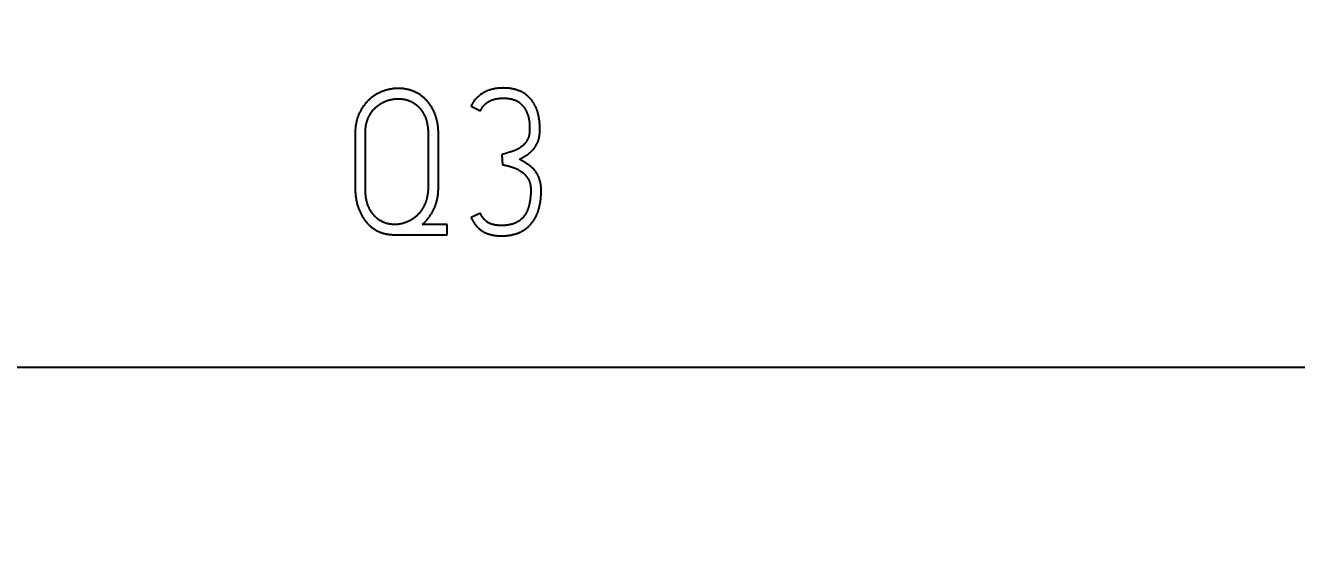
# Model space of a CAD drawing. Extents: x 0 to 420, y 0 to 297.
# Drawn here: x 112.88 to 127.72, y 140.98 to 147.19 of the extents above; entities that cross this region are included whole.
import ezdxf
from ezdxf.enums import TextEntityAlignment as Align

# ---------------------------------------------------------------- set-up
doc = ezdxf.new("R2010")
doc.units = 0
doc.header["$LTSCALE"] = 23.1
for name, color, linetype in [('10000_FRONT', 7, 'CONTINUOUS'), ('10100_DIM_FRONT', 7, 'CONTINUOUS'), ('10500_FRONT_LABELING', 7, 'CONTINUOUS')]:
    doc.layers.add(name, color=color, linetype=linetype)
doc.dimstyles.get("Standard").update_dxf_attribs({"dimtxt": 2.5, "dimasz": 2.5, "dimexe": 1.25, "dimexo": 0.625, "dimtad": 1, "dimcen": 2.5, "dimazin": 3, "dimtfac": 1, "dimtmove": 0, "dimatfit": 3})

# ---------------------------------------------------------------- blocks, each defined once
blk = doc.blocks.new('*D0')
at = {"layer": '10100_DIM_FRONT', "linetype": 'CONTINUOUS'}
for p, q in [((145.579763, 188.190376), (145.579763, 132.165384)), ((110.079763, 145.840376), (110.079763, 132.165384)), ((110.079763, 134.165384), (127.829763, 134.165384)), ((145.579763, 134.165384), (127.829763, 134.165384))]:
    blk.add_line(p, q, dxfattribs=at)
for points in [[(113.579763, 134.665384), (110.079763, 134.165384), (113.579763, 133.665384)], [(142.079763, 133.665384), (145.579763, 134.165384), (142.079763, 134.665384)]]:
    blk.add_solid(points, dxfattribs=at)
blk.add_text('35,5', height=3.5, dxfattribs=at).set_placement((123.999105, 135.040384), (133.499105, 135.040384), align=Align.FIT)
blk = doc.blocks.new('*D1')
at = {"layer": '10100_DIM_FRONT', "linetype": 'CONTINUOUS'}
for p, q in [((145.58, 188.19), (145.58, 123.957)), ((102.08, 147.741), (102.08, 123.957)), ((102.08, 125.957), (123.83, 125.957)), ((145.58, 125.957), (123.83, 125.957))]:
    blk.add_line(p, q, dxfattribs=at)
for points in [[(105.58, 126.457), (102.08, 125.957), (105.58, 125.457)], [(142.08, 125.457), (145.58, 125.957), (142.08, 126.457)]]:
    blk.add_solid(points, dxfattribs=at)
blk.add_text('43,5', height=3.5, dxfattribs=at).set_placement((119.796, 126.832), (129.546, 126.832), align=Align.FIT)

msp = doc.modelspace()

# ---------------------------------------------------------------- linework, layer by layer
at = {"layer": '10000_FRONT', "color": 7, "linetype": 'CONTINUOUS'}
msp.add_line((145.58, 143.191), (110.08, 143.191), dxfattribs=at)
at = {"layer": '10500_FRONT_LABELING', "color": 7, "linetype": 'CONTINUOUS'}
for p, q in [((118.083, 146.243), (118.192, 146.189)), ((116.73, 145.927), (116.73, 145.284)), ((116.848, 145.277), (116.848, 145.927)), ((117.581, 145.927), (117.581, 145.298)), ((117.701, 145.298), (117.701, 145.927)), ((118.444, 145.677), (118.451, 145.56)), ((118.475, 145.687), (118.459, 145.682)), ((118.49, 145.691), (118.475, 145.687)), ((118.51, 145.698), (118.49, 145.691)), ((118.536, 145.706), (118.51, 145.698)), ((118.546, 145.709), (118.536, 145.706)), ((118.192, 144.994), (118.083, 144.944)), ((117.805, 144.862), (117.513, 144.862)), ((117.805, 144.741), (117.805, 144.862)), ((117.192, 144.741), (117.805, 144.741))]:
    msp.add_line(p, q, dxfattribs=at)
for points in [[(117.701, 145.927), (117.701, 145.935), (117.701, 145.942), (117.701, 145.949), (117.701, 145.956), (117.7, 145.964), (117.7, 145.971), (117.699, 145.978), (117.699, 145.985), (117.698, 145.993), (117.698, 146), (117.697, 146.007), (117.696, 146.014), (117.695, 146.021), (117.694, 146.028), (117.693, 146.036), (117.692, 146.043), (117.691, 146.05), (117.689, 146.057), (117.688, 146.064), (117.686, 146.071), (117.685, 146.078), (117.683, 146.085), (117.681, 146.092), (117.679, 146.099), (117.677, 146.106), (117.675, 146.113), (117.673, 146.12), (117.671, 146.127), (117.669, 146.134), (117.666, 146.141), (117.664, 146.148), (117.661, 146.154), (117.658, 146.161), (117.655, 146.168), (117.653, 146.175), (117.65, 146.181), (117.647, 146.188), (117.643, 146.194), (117.64, 146.201), (117.637, 146.207), (117.633, 146.214), (117.63, 146.22), (117.626, 146.226), (117.623, 146.233), (117.619, 146.239), (117.615, 146.245), (117.611, 146.251), (117.607, 146.257), (117.603, 146.263), (117.598, 146.269), (117.594, 146.275), (117.589, 146.281), (117.585, 146.286), (117.58, 146.292), (117.575, 146.298), (117.571, 146.303), (117.566, 146.309), (117.561, 146.314), (117.556, 146.319), (117.55, 146.324), (117.545, 146.329), (117.54, 146.334), (117.535, 146.339), (117.529, 146.344), (117.524, 146.349), (117.518, 146.353), (117.512, 146.358), (117.506, 146.362), (117.501, 146.366), (117.495, 146.371), (117.489, 146.375), (117.483, 146.379), (117.476, 146.383), (117.47, 146.387), (117.464, 146.39), (117.457, 146.394), (117.451, 146.398), (117.444, 146.401), (117.438, 146.404), (117.431, 146.407), (117.425, 146.411), (117.418, 146.414), (117.411, 146.416), (117.405, 146.419), (117.398, 146.422), (117.391, 146.424), (117.384, 146.427), (117.377, 146.429), (117.37, 146.431), (117.363, 146.433), (117.356, 146.435), (117.349, 146.437), (117.342, 146.439), (117.335, 146.44), (117.327, 146.442), (117.32, 146.443), (117.313, 146.444), (117.306, 146.446), (117.298, 146.447), (117.291, 146.448), (117.284, 146.448), (117.276, 146.449), (117.269, 146.45), (117.262, 146.45), (117.254, 146.45), (117.247, 146.451), (117.24, 146.451), (117.233, 146.451), (117.225, 146.451), (117.218, 146.451), (117.211, 146.45), (117.203, 146.45), (117.196, 146.449), (117.188, 146.449), (117.181, 146.448), (117.174, 146.447), (117.166, 146.446), (117.159, 146.445), (117.152, 146.444), (117.145, 146.443), (117.137, 146.442), (117.13, 146.44), (117.123, 146.439), (117.116, 146.437), (117.109, 146.435), (117.102, 146.433), (117.095, 146.431), (117.088, 146.429), (117.081, 146.427), (117.074, 146.425), (117.067, 146.423), (117.06, 146.42), (117.053, 146.418), (117.046, 146.415), (117.04, 146.412), (117.033, 146.409), (117.026, 146.407), (117.019, 146.404), (117.013, 146.4), (117.006, 146.397), (116.999, 146.394), (116.993, 146.39), (116.987, 146.387), (116.98, 146.383), (116.974, 146.38), (116.968, 146.376), (116.961, 146.372), (116.955, 146.368), (116.949, 146.364), (116.943, 146.36), (116.937, 146.356), (116.931, 146.352), (116.926, 146.347), (116.92, 146.343), (116.914, 146.338), (116.909, 146.334), (116.903, 146.329), (116.897, 146.324), (116.892, 146.319), (116.887, 146.314), (116.881, 146.309), (116.876, 146.304), (116.871, 146.299), (116.866, 146.294), (116.861, 146.288), (116.856, 146.283), (116.851, 146.277), (116.846, 146.272), (116.842, 146.266), (116.837, 146.26), (116.833, 146.255), (116.829, 146.249), (116.824, 146.243), (116.82, 146.237), (116.816, 146.231), (116.812, 146.225), (116.808, 146.219), (116.805, 146.212), (116.801, 146.206), (116.797, 146.2), (116.794, 146.194), (116.79, 146.187), (116.787, 146.181), (116.783, 146.174), (116.78, 146.168), (116.777, 146.161), (116.774, 146.154), (116.771, 146.148), (116.768, 146.141), (116.766, 146.134), (116.763, 146.127), (116.761, 146.12), (116.758, 146.114), (116.756, 146.107), (116.754, 146.1), (116.752, 146.093), (116.75, 146.086), (116.748, 146.079), (116.746, 146.072)], [(118.508, 146.454), (118.502, 146.454), (118.496, 146.455), (118.491, 146.455), (118.485, 146.455), (118.479, 146.455), (118.473, 146.455), (118.467, 146.455), (118.462, 146.456), (118.456, 146.456), (118.45, 146.455), (118.444, 146.455), (118.439, 146.455), (118.433, 146.455), (118.427, 146.455), (118.421, 146.454), (118.416, 146.454), (118.41, 146.454), (118.404, 146.453), (118.398, 146.453), (118.393, 146.452), (118.387, 146.451), (118.381, 146.451), (118.376, 146.45), (118.37, 146.449), (118.364, 146.448), (118.359, 146.447), (118.353, 146.446), (118.348, 146.445), (118.342, 146.444), (118.336, 146.443), (118.331, 146.441), (118.325, 146.44), (118.32, 146.439), (118.314, 146.437), (118.309, 146.435), (118.303, 146.434), (118.298, 146.432), (118.292, 146.43), (118.287, 146.428), (118.282, 146.426), (118.276, 146.424), (118.271, 146.422), (118.265, 146.419), (118.26, 146.417), (118.255, 146.415), (118.25, 146.412), (118.244, 146.409), (118.239, 146.407), (118.234, 146.404), (118.229, 146.401), (118.224, 146.398), (118.219, 146.395), (118.215, 146.392), (118.21, 146.389), (118.205, 146.386), (118.2, 146.383), (118.195, 146.379), (118.191, 146.376), (118.186, 146.373), (118.182, 146.369), (118.177, 146.365), (118.173, 146.362), (118.168, 146.358), (118.164, 146.354), (118.16, 146.35), (118.156, 146.346), (118.151, 146.342), (118.147, 146.338), (118.143, 146.334), (118.14, 146.33), (118.136, 146.325), (118.132, 146.321), (118.128, 146.317), (118.125, 146.312), (118.121, 146.308), (118.118, 146.303), (118.114, 146.298), (118.111, 146.294), (118.108, 146.289), (118.105, 146.284), (118.102, 146.279), (118.099, 146.274), (118.096, 146.269), (118.093, 146.264), (118.091, 146.259), (118.088, 146.254), (118.086, 146.249), (118.083, 146.243)], [(118.702, 145.653), (118.707, 145.656), (118.712, 145.659), (118.716, 145.662), (118.721, 145.665), (118.726, 145.668), (118.731, 145.671), (118.736, 145.674), (118.74, 145.677), (118.745, 145.681), (118.75, 145.684), (118.754, 145.687), (118.759, 145.691), (118.763, 145.694), (118.767, 145.698), (118.772, 145.701), (118.776, 145.705), (118.78, 145.709), (118.784, 145.713), (118.789, 145.717), (118.793, 145.721), (118.797, 145.725), (118.801, 145.729), (118.805, 145.733), (118.808, 145.738), (118.812, 145.742), (118.816, 145.747), (118.82, 145.751), (118.823, 145.756), (118.826, 145.76), (118.83, 145.765), (118.833, 145.77), (118.836, 145.774), (118.839, 145.779), (118.842, 145.784), (118.845, 145.789), (118.848, 145.794), (118.85, 145.799), (118.853, 145.804), (118.855, 145.809), (118.858, 145.815), (118.86, 145.82), (118.862, 145.825), (118.865, 145.831), (118.867, 145.836), (118.869, 145.841), (118.87, 145.847), (118.872, 145.852), (118.874, 145.858), (118.875, 145.863), (118.877, 145.869), (118.878, 145.874), (118.879, 145.88), (118.88, 145.886), (118.881, 145.891), (118.882, 145.897), (118.883, 145.903), (118.884, 145.908), (118.884, 145.914), (118.885, 145.92), (118.885, 145.925), (118.886, 145.931), (118.886, 145.937), (118.886, 145.943), (118.887, 145.948), (118.887, 145.954), (118.887, 145.96), (118.887, 145.965), (118.887, 145.971), (118.887, 145.977), (118.887, 145.983), (118.887, 145.988), (118.887, 145.994), (118.887, 146), (118.887, 146.005), (118.887, 146.011), (118.886, 146.017), (118.886, 146.022), (118.886, 146.028), (118.885, 146.034), (118.885, 146.039), (118.884, 146.045), (118.884, 146.051), (118.883, 146.056), (118.883, 146.062), (118.882, 146.068), (118.882, 146.073), (118.881, 146.079), (118.88, 146.085), (118.879, 146.09), (118.878, 146.096), (118.877, 146.101), (118.876, 146.107), (118.875, 146.113), (118.874, 146.118), (118.873, 146.124), (118.872, 146.13), (118.871, 146.135), (118.87, 146.141), (118.868, 146.146), (118.867, 146.152), (118.865, 146.158), (118.864, 146.163), (118.862, 146.169), (118.861, 146.174), (118.859, 146.18), (118.857, 146.185), (118.856, 146.191), (118.854, 146.196), (118.852, 146.201), (118.85, 146.207), (118.848, 146.212), (118.846, 146.217), (118.843, 146.223), (118.841, 146.228), (118.839, 146.233), (118.837, 146.238), (118.834, 146.243), (118.832, 146.249), (118.829, 146.254), (118.826, 146.259), (118.823, 146.264), (118.821, 146.269), (118.818, 146.274), (118.815, 146.279), (118.812, 146.284), (118.809, 146.288), (118.805, 146.293), (118.802, 146.298), (118.799, 146.303), (118.795, 146.307), (118.792, 146.312), (118.788, 146.316), (118.785, 146.321), (118.781, 146.325), (118.777, 146.329), (118.774, 146.334), (118.77, 146.338), (118.766, 146.342), (118.762, 146.346), (118.758, 146.35), (118.754, 146.354), (118.749, 146.358), (118.745, 146.362), (118.741, 146.365), (118.736, 146.369), (118.732, 146.373), (118.727, 146.376), (118.723, 146.38), (118.718, 146.383), (118.713, 146.386), (118.708, 146.39), (118.704, 146.393), (118.699, 146.396), (118.694, 146.399), (118.689, 146.402), (118.684, 146.405), (118.679, 146.407), (118.674, 146.41), (118.669, 146.413), (118.663, 146.415), (118.658, 146.417), (118.653, 146.42), (118.648, 146.422), (118.642, 146.424), (118.637, 146.426), (118.631, 146.428), (118.626, 146.43), (118.621, 146.432), (118.615, 146.434), (118.609, 146.435), (118.604, 146.437), (118.598, 146.439), (118.593, 146.44), (118.587, 146.442), (118.581, 146.443), (118.576, 146.444), (118.57, 146.445), (118.565, 146.446), (118.559, 146.447), (118.553, 146.448), (118.548, 146.449), (118.542, 146.45), (118.536, 146.451), (118.531, 146.452), (118.525, 146.452), (118.519, 146.453), (118.513, 146.453), (118.508, 146.454)], [(116.848, 145.927), (116.848, 145.934), (116.848, 145.94), (116.848, 145.947), (116.848, 145.953), (116.849, 145.96), (116.849, 145.966), (116.85, 145.973), (116.85, 145.979), (116.851, 145.986), (116.852, 145.992), (116.852, 145.999), (116.853, 146.005), (116.854, 146.011), (116.855, 146.018), (116.857, 146.024), (116.858, 146.03), (116.859, 146.037), (116.861, 146.043), (116.862, 146.049), (116.864, 146.056), (116.866, 146.062), (116.868, 146.068), (116.87, 146.074), (116.872, 146.08), (116.874, 146.087), (116.877, 146.093), (116.879, 146.099), (116.882, 146.105), (116.885, 146.111), (116.887, 146.117), (116.89, 146.123), (116.893, 146.128), (116.896, 146.134), (116.899, 146.14), (116.903, 146.145), (116.906, 146.151), (116.909, 146.157), (116.913, 146.162), (116.917, 146.167), (116.92, 146.173), (116.924, 146.178), (116.928, 146.183), (116.932, 146.189), (116.936, 146.194), (116.94, 146.199), (116.945, 146.204), (116.949, 146.209), (116.953, 146.214), (116.958, 146.218), (116.963, 146.223), (116.967, 146.227), (116.972, 146.232), (116.977, 146.236), (116.982, 146.24), (116.987, 146.245), (116.992, 146.249), (116.997, 146.253), (117.002, 146.257), (117.008, 146.26), (117.013, 146.264), (117.018, 146.268), (117.024, 146.271), (117.03, 146.275), (117.035, 146.278), (117.041, 146.281), (117.047, 146.284), (117.053, 146.288), (117.059, 146.29), (117.064, 146.293), (117.07, 146.296), (117.076, 146.299), (117.083, 146.301), (117.089, 146.303), (117.095, 146.306), (117.101, 146.308), (117.107, 146.31), (117.113, 146.312), (117.12, 146.314), (117.126, 146.316), (117.132, 146.318), (117.139, 146.319), (117.145, 146.321), (117.152, 146.322), (117.158, 146.323), (117.165, 146.325), (117.171, 146.326), (117.178, 146.327), (117.184, 146.328), (117.191, 146.328), (117.197, 146.329), (117.204, 146.329), (117.21, 146.33), (117.217, 146.33), (117.223, 146.33), (117.23, 146.331), (117.236, 146.331), (117.243, 146.33), (117.249, 146.33), (117.256, 146.33), (117.262, 146.329), (117.269, 146.329), (117.275, 146.328), (117.282, 146.327), (117.289, 146.326), (117.295, 146.325), (117.302, 146.324), (117.308, 146.323), (117.314, 146.321), (117.321, 146.32), (117.327, 146.318), (117.333, 146.316), (117.339, 146.315), (117.346, 146.313), (117.352, 146.31), (117.358, 146.308), (117.364, 146.306), (117.37, 146.303), (117.376, 146.301), (117.382, 146.298), (117.388, 146.295), (117.393, 146.292), (117.399, 146.289), (117.405, 146.285), (117.411, 146.282), (117.416, 146.279), (117.422, 146.275), (117.427, 146.271), (117.432, 146.267), (117.438, 146.263), (117.443, 146.259), (117.448, 146.255), (117.453, 146.251), (117.458, 146.247), (117.463, 146.242), (117.467, 146.238), (117.472, 146.233), (117.476, 146.229), (117.481, 146.224), (117.485, 146.219), (117.49, 146.214), (117.494, 146.209), (117.498, 146.204), (117.502, 146.198), (117.506, 146.193), (117.509, 146.188), (117.513, 146.182), (117.516, 146.177), (117.52, 146.171), (117.523, 146.166), (117.526, 146.16), (117.529, 146.154), (117.532, 146.148), (117.535, 146.142), (117.538, 146.137), (117.541, 146.131), (117.544, 146.125), (117.546, 146.118), (117.549, 146.112), (117.551, 146.106), (117.553, 146.1), (117.555, 146.094), (117.557, 146.088), (117.559, 146.082), (117.561, 146.075), (117.563, 146.069), (117.565, 146.063), (117.566, 146.057), (117.568, 146.05), (117.569, 146.044), (117.57, 146.038), (117.572, 146.031), (117.573, 146.025), (117.574, 146.019), (117.575, 146.012), (117.576, 146.006), (117.577, 145.999), (117.577, 145.993), (117.578, 145.986), (117.579, 145.98), (117.579, 145.973), (117.58, 145.967), (117.58, 145.96), (117.58, 145.954), (117.581, 145.947), (117.581, 145.94), (117.581, 145.934), (117.581, 145.927)], [(118.192, 146.189), (118.194, 146.194), (118.197, 146.198), (118.199, 146.203), (118.202, 146.208), (118.204, 146.212), (118.207, 146.217), (118.21, 146.221), (118.213, 146.225), (118.216, 146.23), (118.219, 146.234), (118.222, 146.238), (118.225, 146.242), (118.229, 146.246), (118.232, 146.25), (118.236, 146.254), (118.239, 146.258), (118.243, 146.262), (118.247, 146.265), (118.251, 146.269), (118.255, 146.273), (118.259, 146.276), (118.263, 146.279), (118.267, 146.283), (118.271, 146.286), (118.276, 146.289), (118.28, 146.292), (118.284, 146.295), (118.289, 146.297), (118.293, 146.3), (118.298, 146.303), (118.303, 146.305), (118.308, 146.307), (118.312, 146.31), (118.317, 146.312), (118.322, 146.314), (118.327, 146.316), (118.332, 146.318), (118.337, 146.319), (118.342, 146.321), (118.347, 146.323), (118.352, 146.324), (118.358, 146.326), (118.363, 146.327), (118.368, 146.328), (118.373, 146.329), (118.378, 146.33), (118.383, 146.331), (118.389, 146.332), (118.394, 146.333), (118.399, 146.333), (118.404, 146.334), (118.41, 146.335), (118.415, 146.335), (118.42, 146.336), (118.426, 146.336), (118.431, 146.337), (118.436, 146.337), (118.442, 146.337), (118.447, 146.337), (118.452, 146.338), (118.458, 146.338), (118.463, 146.338), (118.468, 146.338), (118.474, 146.337), (118.479, 146.337), (118.484, 146.337), (118.489, 146.337), (118.495, 146.337), (118.5, 146.336), (118.505, 146.336), (118.511, 146.335), (118.516, 146.334), (118.521, 146.334), (118.526, 146.333), (118.531, 146.332), (118.537, 146.331), (118.542, 146.33), (118.547, 146.329), (118.552, 146.328), (118.558, 146.327), (118.563, 146.326), (118.568, 146.324), (118.573, 146.323), (118.578, 146.321), (118.583, 146.319), (118.588, 146.318), (118.593, 146.316), (118.598, 146.314), (118.603, 146.312), (118.608, 146.309), (118.613, 146.307), (118.617, 146.305), (118.622, 146.302), (118.627, 146.3), (118.631, 146.297), (118.636, 146.294), (118.64, 146.291), (118.644, 146.288), (118.649, 146.285), (118.653, 146.281), (118.657, 146.278), (118.661, 146.275), (118.665, 146.271), (118.669, 146.267), (118.673, 146.264), (118.676, 146.26), (118.68, 146.256), (118.684, 146.252), (118.687, 146.248), (118.69, 146.244), (118.694, 146.24), (118.697, 146.236), (118.7, 146.231), (118.703, 146.227), (118.706, 146.223), (118.709, 146.218), (118.712, 146.214), (118.715, 146.209), (118.718, 146.205), (118.72, 146.2), (118.723, 146.196), (118.725, 146.191), (118.728, 146.186), (118.73, 146.182), (118.732, 146.177), (118.734, 146.172), (118.736, 146.167), (118.738, 146.162), (118.74, 146.157), (118.742, 146.152), (118.744, 146.147), (118.746, 146.142), (118.747, 146.137), (118.749, 146.132), (118.75, 146.127), (118.752, 146.122), (118.753, 146.117), (118.754, 146.112), (118.755, 146.107), (118.756, 146.101), (118.758, 146.096), (118.759, 146.091), (118.759, 146.086), (118.76, 146.081), (118.761, 146.076), (118.762, 146.07), (118.763, 146.065), (118.763, 146.06), (118.764, 146.055), (118.764, 146.049), (118.765, 146.044), (118.765, 146.039), (118.766, 146.034), (118.766, 146.029), (118.766, 146.023), (118.766, 146.018), (118.767, 146.013), (118.767, 146.007), (118.767, 146.002), (118.767, 145.997), (118.767, 145.992), (118.767, 145.986), (118.767, 145.981), (118.767, 145.976), (118.767, 145.97), (118.767, 145.965), (118.767, 145.96), (118.766, 145.955), (118.766, 145.949), (118.766, 145.944), (118.765, 145.939), (118.765, 145.934), (118.764, 145.928), (118.764, 145.923), (118.763, 145.918), (118.762, 145.913), (118.761, 145.908), (118.76, 145.902), (118.759, 145.897), (118.757, 145.892), (118.756, 145.887), (118.754, 145.882), (118.752, 145.877), (118.751, 145.872), (118.749, 145.867), (118.746, 145.862), (118.744, 145.858), (118.742, 145.853), (118.739, 145.848), (118.737, 145.844), (118.734, 145.839), (118.731, 145.835), (118.728, 145.83), (118.725, 145.826), (118.722, 145.821), (118.719, 145.817), (118.715, 145.813), (118.712, 145.809), (118.709, 145.805)], [(116.746, 146.072), (116.744, 146.065), (116.743, 146.058), (116.741, 146.051), (116.74, 146.044), (116.739, 146.036), (116.737, 146.029), (116.736, 146.022), (116.735, 146.015), (116.734, 146.008), (116.734, 146), (116.733, 145.993), (116.732, 145.986), (116.732, 145.978), (116.731, 145.971), (116.731, 145.964), (116.73, 145.957), (116.73, 145.949), (116.73, 145.942), (116.73, 145.935), (116.73, 145.927)], [(118.709, 145.805), (118.705, 145.801), (118.701, 145.797), (118.698, 145.793), (118.694, 145.79), (118.69, 145.786), (118.686, 145.782), (118.682, 145.779), (118.678, 145.776), (118.674, 145.772), (118.67, 145.769), (118.665, 145.766), (118.661, 145.763), (118.657, 145.76), (118.652, 145.757), (118.648, 145.754), (118.643, 145.751), (118.639, 145.749), (118.634, 145.746), (118.629, 145.743), (118.625, 145.741), (118.62, 145.738), (118.615, 145.736), (118.611, 145.734), (118.606, 145.731), (118.601, 145.729), (118.596, 145.727), (118.591, 145.725), (118.586, 145.723), (118.581, 145.721), (118.576, 145.719), (118.571, 145.717), (118.566, 145.716), (118.561, 145.714), (118.556, 145.712), (118.551, 145.71), (118.546, 145.709)], [(118.459, 145.682), (118.449, 145.679), (118.444, 145.677)], [(118.647, 145.623), (118.652, 145.626), (118.657, 145.628), (118.662, 145.631), (118.667, 145.634), (118.672, 145.636), (118.677, 145.639), (118.682, 145.642), (118.687, 145.645), (118.692, 145.648), (118.702, 145.653)], [(118.451, 145.56), (118.457, 145.559), (118.462, 145.558), (118.468, 145.556), (118.474, 145.555), (118.479, 145.554), (118.485, 145.553), (118.491, 145.552), (118.496, 145.551), (118.502, 145.549), (118.508, 145.548), (118.513, 145.546), (118.519, 145.545), (118.524, 145.544), (118.53, 145.542), (118.535, 145.54), (118.541, 145.539), (118.546, 145.537), (118.552, 145.536), (118.557, 145.534), (118.563, 145.532), (118.568, 145.53), (118.574, 145.528), (118.579, 145.526), (118.585, 145.524), (118.59, 145.522), (118.595, 145.52), (118.601, 145.518), (118.606, 145.516), (118.611, 145.513), (118.616, 145.511), (118.622, 145.508), (118.627, 145.506), (118.632, 145.503), (118.637, 145.5), (118.642, 145.497), (118.647, 145.494), (118.652, 145.491), (118.657, 145.488), (118.662, 145.485), (118.667, 145.482), (118.671, 145.478), (118.676, 145.475), (118.681, 145.471), (118.685, 145.468), (118.69, 145.464), (118.694, 145.46), (118.698, 145.456), (118.703, 145.452), (118.707, 145.448), (118.711, 145.444), (118.715, 145.44), (118.719, 145.435), (118.723, 145.431), (118.726, 145.427), (118.73, 145.422), (118.733, 145.417), (118.737, 145.413), (118.74, 145.408), (118.743, 145.403), (118.746, 145.398), (118.749, 145.393), (118.752, 145.388), (118.755, 145.383), (118.757, 145.378), (118.76, 145.373), (118.762, 145.367), (118.764, 145.362), (118.766, 145.356), (118.768, 145.351), (118.77, 145.345), (118.772, 145.34), (118.773, 145.334), (118.774, 145.329), (118.776, 145.323), (118.777, 145.317), (118.778, 145.312), (118.778, 145.306), (118.779, 145.3), (118.78, 145.294), (118.78, 145.289), (118.78, 145.283), (118.781, 145.277), (118.781, 145.271), (118.781, 145.265), (118.781, 145.26), (118.781, 145.254), (118.781, 145.248), (118.781, 145.242), (118.781, 145.236), (118.781, 145.231), (118.78, 145.225), (118.78, 145.219), (118.78, 145.213), (118.779, 145.208), (118.779, 145.202), (118.779, 145.196), (118.778, 145.191), (118.777, 145.185), (118.777, 145.179), (118.776, 145.173), (118.775, 145.168), (118.775, 145.162), (118.774, 145.156), (118.773, 145.151), (118.772, 145.145), (118.771, 145.139), (118.77, 145.134), (118.769, 145.128), (118.768, 145.122), (118.767, 145.117), (118.766, 145.111), (118.765, 145.105), (118.763, 145.1), (118.762, 145.094), (118.761, 145.089), (118.759, 145.083), (118.758, 145.077), (118.756, 145.072), (118.755, 145.066), (118.753, 145.061), (118.751, 145.055), (118.749, 145.05), (118.747, 145.044), (118.745, 145.039), (118.743, 145.033), (118.741, 145.028), (118.739, 145.022), (118.736, 145.017), (118.734, 145.012), (118.731, 145.007), (118.729, 145.001), (118.726, 144.996), (118.723, 144.991), (118.72, 144.986), (118.717, 144.981), (118.714, 144.976), (118.711, 144.971), (118.708, 144.966), (118.704, 144.962), (118.701, 144.957), (118.697, 144.953), (118.694, 144.948), (118.69, 144.944), (118.686, 144.939), (118.682, 144.935), (118.678, 144.931), (118.674, 144.927), (118.669, 144.923), (118.665, 144.919), (118.661, 144.916), (118.656, 144.912), (118.651, 144.909), (118.647, 144.905), (118.642, 144.902), (118.637, 144.899), (118.632, 144.895), (118.627, 144.892), (118.622, 144.89), (118.617, 144.887), (118.611, 144.884), (118.606, 144.882), (118.601, 144.879), (118.595, 144.877), (118.59, 144.875), (118.585, 144.873), (118.579, 144.871), (118.574, 144.869), (118.568, 144.867), (118.562, 144.866), (118.557, 144.864), (118.551, 144.862), (118.545, 144.861), (118.54, 144.86), (118.534, 144.859), (118.528, 144.857), (118.522, 144.856), (118.517, 144.856), (118.511, 144.855), (118.505, 144.854), (118.499, 144.853), (118.494, 144.852), (118.488, 144.852), (118.482, 144.851), (118.476, 144.851), (118.471, 144.851), (118.465, 144.85), (118.459, 144.85), (118.453, 144.85), (118.447, 144.85), (118.441, 144.85), (118.436, 144.85), (118.43, 144.85), (118.424, 144.85), (118.418, 144.85), (118.412, 144.851), (118.406, 144.851), (118.401, 144.851), (118.395, 144.852), (118.389, 144.852)], [(118.9, 145.205), (118.9, 145.211), (118.901, 145.217), (118.901, 145.223), (118.901, 145.229), (118.901, 145.235), (118.901, 145.241), (118.901, 145.247), (118.901, 145.253), (118.901, 145.259), (118.901, 145.265), (118.901, 145.271), (118.901, 145.277), (118.901, 145.283), (118.901, 145.289), (118.9, 145.295), (118.9, 145.3), (118.899, 145.306), (118.899, 145.312), (118.898, 145.318), (118.897, 145.324), (118.896, 145.33), (118.896, 145.336), (118.895, 145.342), (118.893, 145.348), (118.892, 145.354), (118.891, 145.36), (118.89, 145.365), (118.888, 145.371), (118.886, 145.377), (118.885, 145.383), (118.883, 145.389), (118.881, 145.394), (118.879, 145.4), (118.877, 145.406), (118.875, 145.411), (118.873, 145.417), (118.87, 145.422), (118.868, 145.428), (118.865, 145.433), (118.862, 145.438), (118.86, 145.444), (118.857, 145.449), (118.854, 145.454), (118.851, 145.459), (118.848, 145.464), (118.844, 145.469), (118.841, 145.474), (118.838, 145.479), (118.834, 145.484), (118.83, 145.489), (118.827, 145.494), (118.823, 145.498), (118.819, 145.503), (118.815, 145.507), (118.811, 145.512), (118.807, 145.516), (118.802, 145.52), (118.798, 145.524), (118.794, 145.528), (118.789, 145.532), (118.785, 145.536), (118.78, 145.54), (118.775, 145.544), (118.77, 145.548), (118.766, 145.551), (118.761, 145.555), (118.756, 145.558), (118.751, 145.562), (118.746, 145.565), (118.741, 145.568), (118.736, 145.572), (118.731, 145.575), (118.725, 145.578), (118.72, 145.581), (118.715, 145.585), (118.71, 145.588), (118.705, 145.591), (118.7, 145.594), (118.694, 145.597), (118.689, 145.6), (118.684, 145.603), (118.679, 145.606), (118.673, 145.609), (118.668, 145.612), (118.663, 145.615), (118.657, 145.618), (118.652, 145.62), (118.647, 145.623)], [(116.73, 145.284), (116.73, 145.274), (116.73, 145.265), (116.73, 145.256), (116.731, 145.247), (116.731, 145.238), (116.732, 145.229), (116.732, 145.22), (116.733, 145.211), (116.734, 145.201), (116.735, 145.192), (116.736, 145.183), (116.737, 145.174), (116.739, 145.165), (116.74, 145.156), (116.742, 145.147), (116.744, 145.138), (116.746, 145.129), (116.748, 145.121), (116.75, 145.112), (116.752, 145.103), (116.754, 145.094), (116.757, 145.085), (116.76, 145.076), (116.763, 145.067), (116.765, 145.059), (116.769, 145.05), (116.772, 145.042), (116.775, 145.033), (116.779, 145.025), (116.782, 145.016), (116.786, 145.008), (116.79, 145), (116.794, 144.991), (116.798, 144.983), (116.802, 144.975), (116.806, 144.967), (116.811, 144.959), (116.816, 144.951), (116.82, 144.943), (116.825, 144.936), (116.83, 144.928), (116.836, 144.92), (116.841, 144.913), (116.847, 144.906), (116.852, 144.898), (116.858, 144.891), (116.864, 144.884), (116.87, 144.877), (116.877, 144.871), (116.883, 144.864), (116.889, 144.858), (116.896, 144.851), (116.903, 144.845), (116.91, 144.839), (116.917, 144.833), (116.924, 144.828), (116.932, 144.822), (116.939, 144.817), (116.947, 144.812), (116.955, 144.807), (116.963, 144.802), (116.97, 144.797), (116.979, 144.793), (116.987, 144.788), (116.995, 144.784), (117.003, 144.78), (117.012, 144.777), (117.02, 144.773), (117.029, 144.77), (117.037, 144.767), (117.046, 144.764), (117.055, 144.761), (117.064, 144.758), (117.073, 144.756), (117.082, 144.754), (117.091, 144.752), (117.1, 144.75), (117.109, 144.748), (117.118, 144.747), (117.127, 144.745), (117.136, 144.744), (117.146, 144.743), (117.155, 144.743), (117.164, 144.742), (117.173, 144.742), (117.183, 144.741), (117.192, 144.741)], [(117.581, 145.298), (117.581, 145.291), (117.581, 145.285), (117.581, 145.278), (117.58, 145.272), (117.58, 145.265), (117.58, 145.259), (117.579, 145.253), (117.579, 145.246), (117.578, 145.24), (117.578, 145.233), (117.577, 145.227), (117.576, 145.22), (117.575, 145.214), (117.574, 145.208), (117.573, 145.201), (117.572, 145.195), (117.571, 145.189), (117.569, 145.182), (117.568, 145.176), (117.566, 145.17), (117.565, 145.164), (117.563, 145.157), (117.561, 145.151), (117.559, 145.145), (117.557, 145.139), (117.555, 145.132), (117.553, 145.126), (117.551, 145.12), (117.549, 145.114), (117.546, 145.108), (117.544, 145.102), (117.541, 145.096), (117.538, 145.09), (117.536, 145.085), (117.533, 145.079), (117.53, 145.073), (117.527, 145.067), (117.524, 145.062), (117.521, 145.056), (117.517, 145.05), (117.514, 145.045), (117.511, 145.039), (117.507, 145.034), (117.503, 145.029), (117.5, 145.023), (117.496, 145.018), (117.492, 145.013), (117.488, 145.007), (117.484, 145.002), (117.48, 144.997), (117.476, 144.992), (117.471, 144.987), (117.467, 144.983), (117.463, 144.978), (117.458, 144.973), (117.454, 144.969), (117.449, 144.964), (117.444, 144.96), (117.439, 144.956), (117.435, 144.952), (117.43, 144.947), (117.425, 144.943), (117.419, 144.939), (117.414, 144.936), (117.409, 144.932), (117.404, 144.928), (117.398, 144.924), (117.393, 144.921), (117.387, 144.917), (117.382, 144.914), (117.376, 144.911), (117.37, 144.908), (117.364, 144.905), (117.359, 144.902), (117.353, 144.899), (117.347, 144.896), (117.341, 144.893), (117.335, 144.891), (117.329, 144.888), (117.323, 144.886), (117.317, 144.884), (117.311, 144.882), (117.305, 144.88), (117.298, 144.878), (117.292, 144.876), (117.286, 144.874), (117.28, 144.872), (117.273, 144.871), (117.267, 144.869), (117.26, 144.868), (117.254, 144.867), (117.247, 144.866), (117.241, 144.865), (117.235, 144.864), (117.228, 144.863), (117.222, 144.863), (117.215, 144.862), (117.209, 144.862), (117.202, 144.862), (117.196, 144.862), (117.189, 144.862), (117.183, 144.862), (117.176, 144.862), (117.17, 144.862), (117.163, 144.863), (117.157, 144.863), (117.15, 144.864), (117.144, 144.865), (117.137, 144.866), (117.131, 144.867), (117.124, 144.868), (117.118, 144.869), (117.112, 144.87), (117.105, 144.872), (117.099, 144.874), (117.093, 144.875), (117.087, 144.877), (117.081, 144.879), (117.075, 144.882), (117.069, 144.884), (117.063, 144.886), (117.057, 144.889), (117.051, 144.892), (117.045, 144.894), (117.039, 144.897), (117.033, 144.9), (117.028, 144.904), (117.022, 144.907), (117.016, 144.91), (117.011, 144.914), (117.006, 144.918), (117, 144.922), (116.995, 144.925), (116.99, 144.929), (116.985, 144.933), (116.98, 144.938), (116.975, 144.942), (116.97, 144.946), (116.966, 144.951), (116.961, 144.955), (116.957, 144.96), (116.952, 144.965), (116.948, 144.97), (116.944, 144.975), (116.939, 144.98), (116.935, 144.985), (116.931, 144.99), (116.928, 144.995), (116.924, 145.001), (116.92, 145.006), (116.917, 145.011), (116.913, 145.017), (116.91, 145.022), (116.907, 145.028), (116.903, 145.034), (116.9, 145.039), (116.897, 145.045), (116.894, 145.051), (116.892, 145.057), (116.889, 145.063), (116.886, 145.069), (116.884, 145.075), (116.881, 145.081), (116.879, 145.087), (116.877, 145.093), (116.875, 145.099), (116.873, 145.105), (116.871, 145.111), (116.869, 145.117), (116.867, 145.124), (116.866, 145.13), (116.864, 145.136), (116.863, 145.142), (116.861, 145.149), (116.86, 145.155), (116.859, 145.161), (116.857, 145.168), (116.856, 145.174), (116.855, 145.18), (116.854, 145.187), (116.853, 145.193), (116.853, 145.199), (116.852, 145.206), (116.851, 145.212), (116.85, 145.219), (116.85, 145.225), (116.849, 145.232), (116.849, 145.238), (116.849, 145.245), (116.848, 145.251), (116.848, 145.258), (116.848, 145.264), (116.848, 145.271), (116.848, 145.277)], [(117.513, 144.862), (117.519, 144.867), (117.525, 144.873), (117.532, 144.878), (117.538, 144.884), (117.544, 144.89), (117.549, 144.896), (117.555, 144.902), (117.561, 144.908), (117.566, 144.914), (117.572, 144.92), (117.577, 144.927), (117.582, 144.933), (117.587, 144.94), (117.592, 144.946), (117.597, 144.953), (117.602, 144.96), (117.607, 144.967), (117.611, 144.974), (117.616, 144.981), (117.62, 144.988), (117.624, 144.995), (117.629, 145.002), (117.633, 145.01), (117.637, 145.017), (117.641, 145.024), (117.644, 145.032), (117.648, 145.039), (117.651, 145.047), (117.655, 145.054), (117.658, 145.062), (117.661, 145.069), (117.664, 145.077), (117.667, 145.085), (117.67, 145.093), (117.673, 145.101), (117.675, 145.109), (117.677, 145.116), (117.68, 145.124), (117.682, 145.133), (117.684, 145.141), (117.686, 145.149), (117.688, 145.157), (117.689, 145.165), (117.691, 145.173), (117.692, 145.182), (117.693, 145.19), (117.695, 145.198), (117.696, 145.206), (117.697, 145.215), (117.698, 145.223), (117.698, 145.231), (117.699, 145.239), (117.7, 145.248), (117.7, 145.256), (117.701, 145.264), (117.701, 145.273), (117.701, 145.281), (117.701, 145.289), (117.701, 145.298)], [(118.083, 144.944), (118.086, 144.939), (118.088, 144.933), (118.091, 144.928), (118.093, 144.923), (118.096, 144.917), (118.099, 144.912), (118.102, 144.907), (118.105, 144.902), (118.108, 144.896), (118.111, 144.891), (118.114, 144.886), (118.117, 144.881), (118.12, 144.876), (118.123, 144.871), (118.126, 144.866), (118.13, 144.862), (118.133, 144.857), (118.137, 144.852), (118.141, 144.847), (118.145, 144.843), (118.149, 144.838), (118.153, 144.834), (118.157, 144.829), (118.161, 144.825), (118.166, 144.821), (118.17, 144.817), (118.174, 144.813), (118.179, 144.809), (118.184, 144.806), (118.188, 144.802), (118.193, 144.799), (118.198, 144.795), (118.203, 144.792), (118.208, 144.789), (118.213, 144.785), (118.218, 144.782), (118.223, 144.779), (118.228, 144.776), (118.234, 144.774), (118.239, 144.771), (118.244, 144.768), (118.25, 144.766), (118.255, 144.763), (118.261, 144.761), (118.267, 144.759), (118.272, 144.757), (118.278, 144.754), (118.284, 144.752), (118.289, 144.75), (118.295, 144.749), (118.301, 144.747), (118.306, 144.745), (118.312, 144.744), (118.318, 144.742), (118.324, 144.741), (118.33, 144.74), (118.335, 144.738), (118.341, 144.737), (118.347, 144.736), (118.353, 144.735), (118.359, 144.735), (118.365, 144.734), (118.371, 144.733), (118.377, 144.732), (118.383, 144.732), (118.389, 144.731), (118.395, 144.731), (118.401, 144.731), (118.407, 144.73), (118.413, 144.73), (118.419, 144.73), (118.425, 144.73), (118.431, 144.73), (118.437, 144.73), (118.443, 144.73), (118.449, 144.73), (118.455, 144.73), (118.461, 144.73), (118.467, 144.73), (118.473, 144.73), (118.479, 144.731), (118.485, 144.731), (118.491, 144.731), (118.497, 144.732), (118.502, 144.732), (118.508, 144.733), (118.514, 144.734), (118.52, 144.734), (118.526, 144.735), (118.532, 144.736), (118.538, 144.737), (118.544, 144.738), (118.55, 144.739), (118.556, 144.74), (118.561, 144.741), (118.567, 144.743), (118.573, 144.744), (118.579, 144.745), (118.585, 144.747), (118.591, 144.748), (118.596, 144.75), (118.602, 144.752), (118.608, 144.753), (118.614, 144.755), (118.62, 144.757), (118.625, 144.759), (118.631, 144.761), (118.636, 144.764), (118.642, 144.766), (118.648, 144.768), (118.653, 144.771), (118.659, 144.773), (118.664, 144.776), (118.669, 144.778), (118.675, 144.781), (118.68, 144.784), (118.685, 144.787), (118.69, 144.79), (118.695, 144.793), (118.701, 144.796), (118.706, 144.799), (118.711, 144.803), (118.716, 144.806), (118.721, 144.81), (118.725, 144.813), (118.73, 144.817), (118.735, 144.821), (118.74, 144.825), (118.744, 144.828), (118.749, 144.832), (118.753, 144.836), (118.758, 144.841), (118.762, 144.845), (118.766, 144.849), (118.77, 144.853), (118.774, 144.858), (118.778, 144.862), (118.782, 144.866), (118.786, 144.871), (118.79, 144.876), (118.794, 144.88), (118.797, 144.885), (118.801, 144.89), (118.805, 144.895), (118.808, 144.9), (118.812, 144.905), (118.815, 144.91), (118.818, 144.915), (118.821, 144.92), (118.825, 144.925), (118.828, 144.93), (118.831, 144.935), (118.833, 144.941), (118.836, 144.946), (118.839, 144.951), (118.842, 144.956), (118.844, 144.962), (118.847, 144.967), (118.849, 144.973), (118.852, 144.978), (118.854, 144.984), (118.856, 144.989), (118.858, 144.995), (118.861, 145.001), (118.863, 145.006), (118.865, 145.012), (118.867, 145.018), (118.868, 145.023), (118.87, 145.029), (118.872, 145.035), (118.874, 145.041), (118.875, 145.046), (118.877, 145.052), (118.878, 145.058), (118.88, 145.064), (118.881, 145.069), (118.883, 145.075), (118.884, 145.081), (118.885, 145.087), (118.886, 145.093), (118.887, 145.099), (118.889, 145.104), (118.89, 145.11), (118.891, 145.116), (118.892, 145.122), (118.892, 145.128), (118.893, 145.134), (118.894, 145.14), (118.895, 145.145), (118.896, 145.151), (118.896, 145.157), (118.897, 145.163), (118.897, 145.169), (118.898, 145.175), (118.899, 145.181), (118.899, 145.187), (118.899, 145.193), (118.9, 145.199), (118.9, 145.205)], [(118.389, 144.852), (118.383, 144.853), (118.377, 144.854), (118.372, 144.855), (118.366, 144.855), (118.36, 144.856), (118.354, 144.858), (118.349, 144.859), (118.343, 144.86), (118.337, 144.862), (118.332, 144.863), (118.326, 144.865), (118.32, 144.867), (118.315, 144.869), (118.31, 144.871), (118.304, 144.873), (118.299, 144.875), (118.294, 144.878), (118.288, 144.881), (118.283, 144.883), (118.278, 144.886), (118.273, 144.89), (118.269, 144.893), (118.264, 144.896), (118.259, 144.9), (118.255, 144.904), (118.251, 144.908), (118.246, 144.912), (118.242, 144.916), (118.238, 144.92), (118.234, 144.924), (118.231, 144.929), (118.227, 144.933), (118.223, 144.938), (118.22, 144.943), (118.217, 144.948), (118.213, 144.952), (118.21, 144.957), (118.207, 144.962), (118.204, 144.967), (118.202, 144.973), (118.199, 144.978), (118.196, 144.983), (118.194, 144.988), (118.192, 144.994)]]:
    msp.add_lwpolyline(points, dxfattribs=at)

# ---------------------------------------------------------------- dimensions: what is measured, and where the dimension line sits
at = {"layer": '10100_DIM_FRONT', "linetype": 'CONTINUOUS'}
for base, p1, picture, middle in [((145.58, 125.957), (102.08, 147.741), '*D1', (124.671, 128.582)), ((145.58, 134.165), (110.08, 145.84), '*D0', (128.749, 136.79))]:
    dim = msp.add_linear_dim(base=base, p1=p1, p2=(145.58, 188.19), dimstyle='Standard', dxfattribs=at)
    dim.commit()
    dim.dimension.update_dxf_attribs({"geometry": picture, "text_midpoint": middle, "dimtype": 128})

doc.saveas('drawing.dxf')
